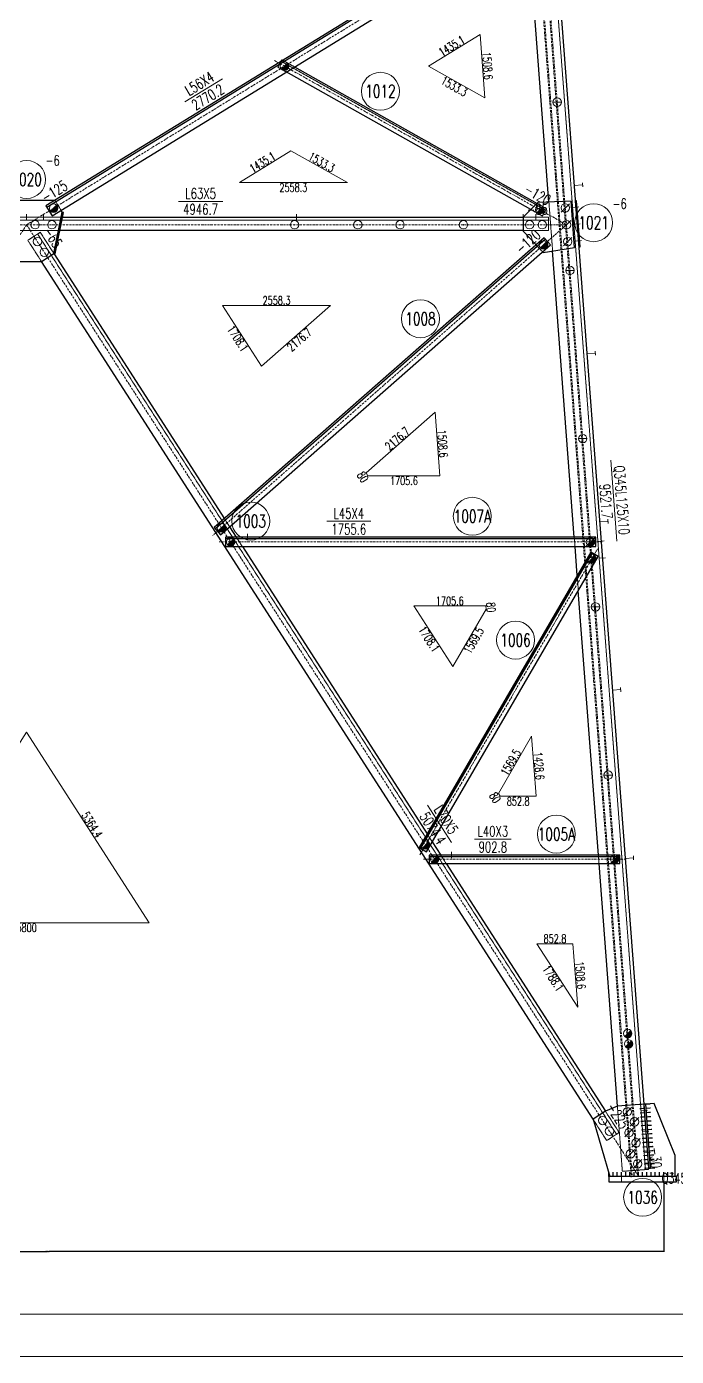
# Model space of a CAD drawing. Extents: x -13400 to 20340, y -61006 to 71674.
# Drawn here: x -5323 to -2244, y -61006 to -54700 of the extents above; entities that cross this region are included whole.
import ezdxf
from ezdxf.enums import TextEntityAlignment as Align

# ---------------------------------------------------------------- set-up
doc = ezdxf.new("R2010")
doc.units = 0
doc.header["$MEASUREMENT"] = 0
doc.linetypes.add('Dash', pattern=[2.75, 2, -0.75])
doc.linetypes.add('DashDot', pattern=[15.6, 9, -3, 0.6, -3])
doc.layers.get('0').update_dxf_attribs({"linetype": 'CONTINUOUS', "lineweight": 25})
doc.layers.get('Defpoints').update_dxf_attribs({"linetype": 'CONTINUOUS'})
doc.styles.get("Standard").update_dxf_attribs({"font": 'simplex.shx', "width": 0.7, "height": 3, "bigfont": 'gbhzfs.shx'})
doc.dimstyles.new('ISO-25', dxfattribs={"dimtxt": 2.5, "dimasz": 2.5, "dimexe": 1.25, "dimexo": 0.625, "dimtad": 2, "dimtxsty": 'Standard', "dimcen": 2.5, "dimadec": 0, "dimazin": 0, "dimtfac": 1, "dimtmove": 0, "dimatfit": 3, "dimfxl": 0, "dimarcsym": 0})

# ---------------------------------------------------------------- blocks, each defined once
blk = doc.blocks.new('M16X50S')
at = {"color": 3, "linetype": 'Continuous', "lineweight": 13}
blk.add_line((-1, -1), (1, 1), dxfattribs=at)
blk.add_circle((0, 0), 1, dxfattribs=at)
for radius, end in [(0.9000055110942379, 44.99999999999999), (0.80002061223446, 44.99999999999999), (0.7000357133746821, 45.00000000000003), (0.600050814514905, 44.99999999999999), (0.500065915655126, 44.99999999999999), (0.399939595439111, 45.00000000000003), (0.299954696579333, 45.00000000000003), (0.199969797719556, 45.00000000000003), (0.09998489885977802, 45.00000000000003)]:
    blk.add_arc((0, 0), radius, 225, end, dxfattribs=at)
blk = doc.blocks.new('M20X55S')
at = {"color": 3, "linetype": 'Continuous', "lineweight": 13}
blk.add_line((-1, -1), (1, 1), dxfattribs=at)
blk.add_circle((0, 0), 1, dxfattribs=at)
blk = doc.blocks.new('M16X40S')
at = {"color": 3, "linetype": 'Continuous', "lineweight": 13}
blk.add_line((-0.707, -0.707), (0.707, 0.707), dxfattribs=at)
blk.add_circle((0, 0), 1, dxfattribs=at)
for radius, end in [(0.9000055110942379, 44.99999999999999), (0.80002061223446, 44.99999999999999), (0.7000357133746821, 45.00000000000003), (0.600050814514905, 44.99999999999999), (0.500065915655126, 44.99999999999999), (0.399939595439111, 45.00000000000003), (0.299954696579333, 45.00000000000003), (0.199969797719556, 45.00000000000003), (0.09998489885977802, 45.00000000000003)]:
    blk.add_arc((0, 0), radius, 225, end, dxfattribs=at)
blk = doc.blocks.new('StepBolt')
at = {"color": 3, "linetype": 'Continuous', "lineweight": 13}
for p, q in [((-1, 0), (1, 0)), ((0, 0), (0, -1))]:
    blk.add_line(p, q, dxfattribs=at)
blk.add_circle((0, 0), 1, dxfattribs=at)
blk = doc.blocks.new('M20X45S')
at = {"color": 3, "linetype": 'Continuous', "lineweight": 13}
blk.add_circle((0, 0), 1, dxfattribs=at)
blk = doc.blocks.new('DefaultBolt')
at = {"color": 3, "linetype": 'Continuous', "lineweight": 13}
for p, q in [((-0.1, -0.1), (0.1, 0.1)), ((0.1, -0.1), (-0.1, 0.1))]:
    blk.add_line(p, q, dxfattribs=at)
blk.add_circle((0, 0), 1, dxfattribs=at)
blk = doc.blocks.new('*D52')
at = {"color": 0, "linetype": 'Continuous', "lineweight": -2}
for p, q in [((-8141.923531296374, -60178.67717207596), (-8141.923531296374, -60509.35064166849)), ((-2303.814784516104, -60178.67717207596), (-2303.814784516104, -60509.35064166849)), ((-8141.743531296373, -60509.17064166849), (-5230.959157906239, -60509.17064166849)), ((-2303.994784516104, -60509.17064166849), (-5214.779157906239, -60509.17064166849))]:
    blk.add_line(p, q, dxfattribs=at)
at = {"color": 0, "linetype": 'Continuous'}
for points in [[(-8141.743531296373, -60509.14064166849), (-8141.743531296373, -60509.20064166849), (-8141.923531296374, -60509.17064166849)], [(-2303.994784516104, -60509.14064166849), (-2303.994784516104, -60509.20064166849), (-2303.814784516104, -60509.17064166849)]]:
    blk.add_solid(points, dxfattribs=at)
at = {"layer": 'Defpoints', "color": 0, "linetype": 'Continuous'}
for p in [(-8141.923531296374, -60178.61467207596), (-2303.814784516104, -60178.61467207596), (-2303.814784516104, -60509.17064166849)]:
    blk.add_point(p, dxfattribs=at)
at = {"color": 0, "linetype": 'Continuous', "insert": (-5222.869157906239, -60509.17064166849), "char_height": 3, "attachment_point": 5}
blk.add_mtext('\\A1;5838.1087', dxfattribs=at)

msp = doc.modelspace()

# ---------------------------------------------------------------- linework, layer by layer
at = {"color": 2, "linetype": 'DashDot', "lineweight": 15}
for p, q in [((-3181.113365491823, -50600.93983486132), (-2457.76928221808, -60155.33151064644)), ((-3176.127633447275, -50600.56237495623), (-2452.783550173531, -60154.95405074133)), ((-3151.19897322453, -50598.67507543074), (-2427.854889950786, -60153.06675121584)), ((-3146.213241179983, -50598.29761552564), (-2422.869157906239, -60152.68929131075)), ((-2831.583881032577, -54106.59393750816), (-5322.874691617179, -55639.74065723912)), ((-4148.576792138623, -54860.59489728777), (-2764.532045063177, -55639.73781164773)), ((-5322.869068468726, -55639.73720883091), (-8222.86913656815, -60152.68935433803)), ((-7881.202491239572, -55639.73725177929), (-2764.535824572904, -55639.73725177929)), ((-5322.869247343748, -55639.73720883091), (-2422.869179244324, -60152.68935433803)), ((-2764.529419735486, -55639.73155007664), (-4440.761431561068, -57113.0624692027)), ((-2595.646935684015, -57144.05459853561), (-4411.202557977275, -57144.05459042079)), ((-2616.987512964142, -57176.26443497279), (-3460.404051294019, -58628.63154358663)), ((-2481.758046795126, -58648.37194301361), (-3444.5358686108, -58648.37197428897))]:
    msp.add_line(p, q, dxfattribs=at)
at = {"color": 1, "linetype": 'Dash', "lineweight": 20}
for p, q in [((-3109.048357437548, -50625.56978845724), (-2390.233793024986, -60120.13267970776)), ((-4109.069081519472, -54859.8842906902), (-4053.266766382232, -54891.29799934083)), ((-4132.245420265858, -54892.73991058346), (-4116.231185503862, -54864.29186775161)), ((-4092.221829216633, -54915.27104437746), (-4132.245420265858, -54892.73991058346)), ((-4116.547969158095, -54864.85460928117), (-2863.214616158234, -55570.41402373239)), ((-5159.155207376348, -55571.86456687883), (-5188.505283641736, -55524.17208295091)), ((-2904.076778919489, -55538.23028811038), (-2859.290253381289, -55563.44269840681)), ((-2830.374024024386, -55763.58717228189), (-2847.884281721372, -55532.3004800292)), ((-5493.252417995987, -55603.73725177929), (-5152.498738944822, -55603.73725177929)), ((-2969.535824572904, -55603.7372517793), (-2849.535824572904, -55603.73725177929)), ((-2878.912067265999, -55598.29932503467), (-2933.432339422627, -55567.60733777806)), ((-2859.290253381289, -55563.44269840681), (-2878.912067265999, -55598.29932503467)), ((-2849.535824572904, -55603.73725177929), (-2849.535824572904, -55666.73725177929)), ((-7796.202491239572, -55618.73725177929), (-2849.535824572904, -55618.73725177929)), ((-5165.190236018778, -55666.73725177929), (-5480.556268890536, -55666.73725177929)), ((-5317.1749095209, -55713.34138341877), (-5258.285392693605, -55675.49927977946)), ((-5258.285392693605, -55675.49927977946), (-5193.413215026228, -55776.45273719769)), ((-2849.535824572904, -55666.73725177929), (-2969.535824572883, -55666.73725177929)), ((-5252.302731853523, -55814.29484083698), (-5317.1749095209, -55713.34138341877)), ((-5270.904574870883, -55683.60830198788), (-2527.678936134289, -59952.58959206763)), ((-2908.397043857567, -55735.56294905775), (-2877.761203308553, -55768.54734197916)), ((-4385.438777799865, -57033.81476629078), (-4360.835764996217, -57072.10173760486)), ((-4329.378910816689, -57121.05459078651), (-4300.462139880126, -57166.05459091576)), ((-2724.195991055497, -57166.05459796104), (-2727.602851990546, -57121.05459794582)), ((-2708.480029103509, -57373.64108345693), (-2713.814845004479, -57303.17542013754)), ((-3425.183285610146, -58528.15510489384), (-3400.885694107221, -58565.96678252447)), ((-3360.78443740385, -58628.37197156835), (-3335.080641626174, -58668.37197073337)), ((-2610.458518001974, -58668.37194719438), (-2613.486838824651, -58628.37194729276)), ((-2499.919898005062, -60128.43679761992), (-2523.322412121154, -59819.32141085789)), ((-2398.678783415164, -59809.88488842906), (-2418.621384003789, -59811.3947032483)), ((-2397.149914472702, -59830.07916807411), (-2417.092515061329, -59831.58898289334)), ((-2388.764965136606, -59809.13433286909), (-2398.736265430921, -59809.8892402787)), ((-2398.679111007423, -59809.88491323043), (-2375.276596891338, -60119.00029999247)), ((-2398.678783415164, -59809.88488842906), (-2388.70748312085, -59809.12998101945)), ((-2375.745749278246, -60112.79908310471), (-2398.678783415164, -59809.88488842906)), ((-2388.70748312085, -59809.12998101945), (-2368.764882532225, -59807.62016620022)), ((-2388.70748312085, -59809.12998101945), (-2365.774448983934, -60112.0441756951)), ((-2387.178614178388, -59829.32426066449), (-2367.236013589763, -59827.81444584525)), ((-2573.949270784306, -59982.32267349851), (-2638.821448451686, -59881.3692160803)), ((-2579.931931624392, -59843.52711244099), (-2515.059753957012, -59944.48056985921)), ((-2395.62104553024, -59850.27344771915), (-2415.563646118867, -59851.78326253839)), ((-2394.092176587781, -59870.46772736419), (-2414.034777176403, -59871.97754218343)), ((-2392.563307645319, -59890.66200700924), (-2412.505908233945, -59892.17182182847)), ((-2385.64974523593, -59849.51854030954), (-2365.707144647301, -59848.0087254903)), ((-2384.120876293466, -59869.71281995458), (-2364.178275704842, -59868.20300513534)), ((-2382.592007351006, -59889.90709959962), (-2362.64940676238, -59888.39728478038)), ((-2515.059753957012, -59944.48056985921), (-2573.949270784306, -59982.32267349851)), ((-2391.034438702857, -59910.85628665427), (-2410.977039291483, -59912.36610147351)), ((-2389.505569760399, -59931.05056629932), (-2409.448170349024, -59932.56038111856)), ((-2387.976700817935, -59951.24484594436), (-2407.919301406562, -59952.7546607636)), ((-2381.063138408547, -59910.10137924467), (-2361.12053781992, -59908.59156442543)), ((-2379.534269466083, -59930.2956588897), (-2359.591668877458, -59928.78584407047)), ((-2378.005400523623, -59950.48993853475), (-2358.062799934996, -59948.98012371551)), ((-2376.476531581159, -59970.6842181798), (-2356.533930992537, -59969.17440336056)), ((-2386.447831875475, -59971.43912558941), (-2406.3904324641, -59972.94894040864)), ((-2384.918962933014, -59991.63340523445), (-2404.86156352164, -59993.14322005369)), ((-2383.390093990554, -60011.82768487949), (-2403.332694579178, -60013.33749969873)), ((-2381.861225048092, -60032.02196452455), (-2401.803825636719, -60033.53177934378)), ((-2374.947662638704, -59990.87849782484), (-2355.005062050075, -59989.3686830056)), ((-2373.418793696237, -60011.07277746988), (-2353.476193107613, -60009.56296265065)), ((-2371.889924753777, -60031.26705711492), (-2351.947324165153, -60029.75724229569)), ((-2380.332356105632, -60052.21624416958), (-2400.274956694257, -60053.72605898881)), ((-2378.80348716317, -60072.41052381462), (-2398.746087751795, -60073.92033863386)), ((-2377.274618220706, -60092.60480345967), (-2397.217218809333, -60094.1146182789)), ((-2370.361055811318, -60051.46133675996), (-2350.418455222691, -60049.95152194073)), ((-2368.832186868856, -60071.65561640501), (-2348.889586280227, -60070.14580158577)), ((-2367.303317926394, -60091.84989605005), (-2347.36071733777, -60090.34008123082)), ((-2558.814784516103, -60152.68929131075), (-2248.814784516103, -60152.68929131075)), ((-2375.276596891338, -60119.00029999247), (-2499.919898005062, -60128.43679761992)), ((-2375.745749278246, -60112.79908310471), (-2395.688349866873, -60114.30889792394)), ((-2365.774448983934, -60112.0441756951), (-2375.745749278246, -60112.79908310471)), ((-2365.774448983934, -60112.0441756951), (-2345.831848395308, -60110.53436087586))]:
    msp.add_line(p, q, dxfattribs=at)
at = {"color": 7, "linetype": 'Continuous', "lineweight": 30}
for p, q in [((-2867.615596088751, -54105.28416267606), (-5226.900424372834, -55557.19406417247)), ((-2864.564485406327, -55707.68714670017), (-4428.131046353503, -57081.99031124013)), ((-2625.646935616971, -57129.05459840151), (-4381.202557910232, -57129.05459055487)), ((-2642.430139136986, -57196.18108060976), (-3455.715698297807, -58596.66250628202)), ((-2511.75804718494, -58636.37194398815), (-3414.535869000611, -58636.37197331444)), ((-2398.736265430921, -59809.8892402787), (-2418.678866019545, -59811.39905509793)), ((-2397.203564354079, -59830.13413720769), (-2417.146164942701, -59831.64395202693)), ((-2388.764965136606, -59809.13433286909), (-2368.822364547982, -59807.62451804984)), ((-2387.232264059762, -59829.37922979808), (-2367.289663471138, -59827.86941497884)), ((-2395.670863277232, -59850.37903413669), (-2415.613463865857, -59851.88884895592)), ((-2394.138162200386, -59870.62393106567), (-2414.080762789013, -59872.13374588492)), ((-2392.605461123542, -59890.86882799467), (-2412.548061712166, -59892.37864281391)), ((-2385.699562982918, -59849.62412672707), (-2365.756962394289, -59848.11431190783)), ((-2384.166861906074, -59869.86902365607), (-2364.224261317447, -59868.35920883683)), ((-2382.634160829227, -59890.11392058506), (-2362.691560240601, -59888.60410576582)), ((-2391.072760046695, -59911.11372492366), (-2411.015360635322, -59912.6235397429)), ((-2389.540058969849, -59931.35862185266), (-2409.482659558475, -59932.86843667189)), ((-2388.007357893007, -59951.60351878165), (-2407.949958481631, -59953.11333360089)), ((-2381.101459752383, -59910.35881751405), (-2361.158859163759, -59908.84900269482)), ((-2379.568758675537, -59930.60371444304), (-2359.626158086912, -59929.0938996238)), ((-2378.036057598692, -59950.84861137204), (-2358.093457010068, -59949.3387965528)), ((-2376.503356521848, -59971.09350830104), (-2356.560755933222, -59969.5836934818)), ((-2386.47465681616, -59971.84841571065), (-2406.417257404787, -59973.35823052988)), ((-2384.941955739316, -59992.09331263965), (-2404.884556327943, -59993.60312745888)), ((-2383.40925466247, -60012.33820956864), (-2403.351855251096, -60013.84802438787)), ((-2381.876553585626, -60032.58310649764), (-2401.819154174252, -60034.09292131687)), ((-2374.970655445004, -59991.33840523003), (-2355.028054856375, -59989.8285904108)), ((-2373.43795436816, -60011.58330215903), (-2353.495353779531, -60010.07348733979)), ((-2371.905253291313, -60031.82819908801), (-2351.962652702687, -60030.31838426879)), ((-2380.343852508781, -60052.82800342663), (-2400.286453097408, -60054.33781824586)), ((-2378.811151431937, -60073.07290035563), (-2398.753752020561, -60074.58271517486)), ((-2377.278450355091, -60093.31779728461), (-2397.221050943717, -60094.82761210385)), ((-2370.372552214467, -60052.07309601701), (-2350.429951625842, -60050.56328119778)), ((-2368.839851137623, -60072.317992946), (-2348.897250548998, -60070.80817812678)), ((-2367.307150060778, -60092.562889875), (-2347.364549472152, -60091.05307505577)), ((-2563.814784516103, -60152.68929131075), (-2563.814784516103, -60132.74669072212)), ((-2543.814784516103, -60152.68929131075), (-2543.814784516103, -60132.74669072212)), ((-2523.814784516103, -60152.68929131075), (-2523.814784516103, -60132.74669072212)), ((-2503.814784516103, -60152.68929131075), (-2503.814784516103, -60132.74669072212)), ((-2483.814784516103, -60152.68929131075), (-2483.814784516103, -60132.74669072212)), ((-2463.814784516103, -60152.68929131075), (-2463.814784516103, -60132.74669072212)), ((-2443.814784516103, -60152.68929131075), (-2443.814784516103, -60132.74669072212)), ((-2423.814784516103, -60152.68929131075), (-2423.814784516103, -60132.74669072212)), ((-2403.814784516103, -60152.68929131075), (-2403.814784516103, -60132.74669072212)), ((-2375.745749278246, -60113.56269421361), (-2395.688349866873, -60115.07250903285)), ((-2383.814784516103, -60152.68929131075), (-2383.814784516103, -60132.74669072212)), ((-2365.774448983934, -60112.80778680399), (-2345.831848395308, -60111.29797198476)), ((-2363.814784516103, -60152.68929131075), (-2363.814784516103, -60132.74669072212)), ((-2343.814784516103, -60152.68929131075), (-2343.814784516103, -60132.74669072212)), ((-2323.814784516103, -60152.68929131075), (-2323.814784516103, -60132.74669072212)), ((-2303.814784516103, -60152.68929131075), (-2303.814784516103, -60132.74669072212)), ((-2283.814784516103, -60152.68929131075), (-2283.814784516103, -60132.74669072212)), ((-2263.814784516103, -60152.68929131075), (-2263.814784516103, -60132.74669072212))]:
    msp.add_line(p, q, dxfattribs=at)
at = {"color": 1, "linetype": 'Continuous', "lineweight": 18}
for p, q in [((-3173.97988574194, -54737.14644936632), (-3418.424034123193, -54887.57800181933)), ((-3151.202116570798, -55038.00980498645), (-3173.97988574194, -54737.14644936632)), ((-3418.424034123193, -54887.57800181933), (-3151.202116570798, -55038.00980498645)), ((-4070.276817797294, -55288.72929422212), (-4314.722257171617, -55439.16121107122)), ((-3803.054900244897, -55439.16109738925), (-4070.276817797294, -55288.72929422212)), ((-4314.722257171617, -55439.16121107122), (-3803.054900244897, -55439.16109738925)), ((-3882.736300426409, -56022.940983278), (-4394.403657353124, -56022.94109695996)), ((-4394.403657353124, -56022.94109695996), (-4209.719268114932, -56310.34409452744)), ((-4209.719268114932, -56310.34409452744), (-3882.736300426409, -56022.940983278)), ((-3387.074386984434, -56528.86695906239), (-3714.057354672959, -56816.27007031182)), ((-3364.296600600021, -56829.73054204646), (-3387.074386984434, -56528.86695906239)), ((-3714.057354672959, -56816.27007031182), (-3705.407725058672, -56829.73054052183)), ((-3705.407725058672, -56829.73054052183), (-3364.296600600021, -56829.73054204646)), ((-3146.977598720694, -57447.41195316111), (-3488.088723179346, -57447.41195163648)), ((-3488.088723179346, -57447.41195163648), (-3303.405008995035, -57734.81496701453)), ((-3303.405008995035, -57734.81496701453), (-3145.769727024381, -57463.36629570366)), ((-3145.769727024381, -57463.36629570366), (-3146.977598720694, -57447.41195316111)), ((-5322.870788595172, -58046.64506437496), (-5902.870091380215, -58949.23549409834)), ((-4742.870088076757, -58949.23549409834), (-5322.870788595172, -58046.64506437496)), ((-2929.658611373306, -58065.09324137291), (-3087.29389334396, -58336.54191268377)), ((-2908.088705291841, -58350.00236813245), (-2929.658611373306, -58065.09324137291)), ((-3087.29389334396, -58336.54191268377), (-3078.644269654978, -58350.00237367286)), ((-3078.644269654978, -58350.00237367286), (-2908.088705291841, -58350.00236813245)), ((-5902.870091380215, -58949.23549409834), (-4742.870088076757, -58949.23549409834)), ((-2733.795093373296, -59049.52327367972), (-2904.350657736434, -59049.52327922014)), ((-2904.350657736434, -59049.52327922014), (-2711.017313943792, -59350.38676479891)), ((-2711.017313943792, -59350.38676479891), (-2733.795093373296, -59049.52327367972))]:
    msp.add_line(p, q, dxfattribs=at)
at = {"color": 7, "linetype": 'Continuous', "lineweight": 13}
for p, q in [((-4394.549746806622, -54947.50562961621), (-4573.396561536354, -55057.56841561142)), ((-4603.424713461793, -55528.73725177929), (-4393.424713461793, -55528.73725177929)), ((-2554.627677373569, -56756.53342061735), (-2525.563264681009, -57140.43478804763)), ((-3691.017350108169, -57046.05459363973), (-3901.017350108169, -57046.05459270112)), ((-3423.135544775109, -58392.60742021625), (-3309.6092338572, -58569.27597069813)), ((-3026.109931091603, -58553.37196069662), (-3201.109931091603, -58553.3719663814))]:
    msp.add_line(p, q, dxfattribs=at)
at = {"color": 7, "linetype": 'Continuous', "lineweight": 18}
for p, q in [((-12900.26316492389, -60806.00647825521), (3219.73683507611, -60806.00647825521)), ((-13400.26316492389, -61006.00647825521), (3419.73683507611, -61006.00647825521))]:
    msp.add_line(p, q, dxfattribs=at)
at = {"color": 7, "linetype": 'Continuous', "lineweight": 30}
for points in [[(-3094.091161303899, -50624.43740874194), (-2398.679111007423, -59809.88491323043)], [(-2871.808464126665, -54098.47095068637), (-5231.093292410746, -55550.38085218277)], [(-5201.743216145358, -55598.0733361107), (-2842.458387861272, -54146.1634346143)], [(-2847.884281721372, -55532.3004800292), (-2947.912758907649, -54211.06032355401)], [(-4116.231185503862, -54864.29186775161), (-4112.623606381152, -54857.8832839556)], [(-4112.623606381152, -54857.8832839556), (-4109.069081519472, -54859.8842906902)], [(-2933.432339422627, -55567.60733777806), (-4092.221829216633, -54915.27104437746)], [(-4053.266766382232, -54891.29799934083), (-2904.076778919489, -55538.23028811038)], [(-5188.505283641736, -55524.17208295091), (-5457.247946485702, -55524.17124355923)], [(-5231.093292410746, -55550.38085218277), (-5201.743216145358, -55598.0733361107)], [(-2900.408637294011, -55534.5594612935), (-2969.535824572904, -55603.73725177929)], [(-2742.925550217771, -55527.78638736862), (-2900.408637294011, -55534.5594612935)], [(-2726.317314393451, -55747.15859732879), (-2742.925550217771, -55527.78638736862)], [(-2716.885534893672, -55525.81494934806), (-2722.868315070256, -55526.26789379383)], [(-2722.868315070256, -55526.26789379383), (-2706.260079245938, -55745.64010375399)], [(-2700.27729906935, -55745.18715930822), (-2716.885534893672, -55525.81494934806)], [(-5193.413215026228, -55776.45273719769), (-5153.914122328953, -55580.38108186597)], [(-5153.914122328953, -55580.38108186597), (-5193.413215026228, -55776.45273719769)], [(-5187.531379473523, -55777.63764670096), (-5148.03228677625, -55581.56599136924)], [(-5153.914122328953, -55580.38108186597), (-5159.155207376349, -55571.86456687883)], [(-5148.03228677625, -55581.56599136924), (-5153.914122328953, -55580.38108186597)], [(-5152.498738944822, -55603.73725177929), (-2969.535824572904, -55603.73725177929)], [(-2969.535824572904, -55603.73725177929), (-2969.535824572904, -55669.73725177929)], [(-2969.535824572884, -55666.73725177929), (-5165.190236018778, -55666.73725177929)], [(-2969.535824572904, -55669.73725177929), (-2908.397043857567, -55735.56294905775)], [(-2869.845928055985, -55701.67828960931), (-4433.412489003164, -57075.98145414927)], [(-4403.704374098821, -57109.78127528534), (-2840.137813151647, -55735.47811074539)], [(-2840.137813151647, -55735.47811074539), (-2869.845928055985, -55701.67828960931)], [(-5252.302731853523, -55814.29484083699), (-5193.413215026228, -55776.45273719769)], [(-5193.413215026228, -55776.45273719769), (-4385.438777799865, -57033.81476629079)], [(-5193.413215026228, -55776.45273719769), (-5187.531379473523, -55777.63764670096)], [(-2877.761203308553, -55768.54734197916), (-2875.718854037354, -55770.74625833454)], [(-2875.718854037354, -55770.74625833454), (-2726.317314393451, -55747.15859732879)], [(-2727.602851990545, -57121.05459794581), (-2830.374024024386, -55763.58717228189)], [(-2706.260079245938, -55745.64010375399), (-2700.27729906935, -55745.18715930822)], [(-5393.435583958953, -55814.29484083699), (-5252.302731853523, -55814.29484083699)], [(-2638.821448451687, -59881.3692160803), (-5252.302731853523, -55814.29484083699)], [(-4433.412489003164, -57075.98145414927), (-4403.704374098821, -57109.78127528534)], [(-2625.646935581217, -57121.05459840152), (-4381.202557874474, -57121.05459055488)], [(-4381.202557874474, -57121.05459055488), (-4381.202558075605, -57166.05459055488)], [(-4360.835764996216, -57072.10173760487), (-4329.378910816689, -57121.05459078651)], [(-2625.646935782348, -57166.05459840152), (-2625.646935581217, -57121.05459840152)], [(-4381.202558075605, -57166.05459055488), (-2625.646935782348, -57166.05459840152)], [(-4300.462139880126, -57166.05459091575), (-3425.183285610145, -58528.15510489384)], [(-2649.348230195865, -57192.16361672055), (-3462.633789356685, -58592.64504239282)], [(-2713.814845004479, -57303.17542013753), (-2724.195991055496, -57166.05459796104)], [(-2614.757774901474, -57212.25093616659), (-2649.348230195865, -57192.16361672055)], [(-3428.043334062297, -58612.73236183885), (-2614.757774901474, -57212.25093616659)], [(-2613.48683882465, -58628.37194729276), (-2708.48002910351, -57373.64108345694)], [(-3400.885694107221, -58565.96678252447), (-3360.78443740385, -58628.37197156835)], [(-3462.633789356685, -58592.64504239282), (-3428.043334062297, -58612.73236183885)], [(-2511.758047444817, -58628.37194398815), (-3414.53586926049, -58628.37197331444)], [(-3414.53586926049, -58628.37197331444), (-3414.535867961109, -58668.37197331444)], [(-2511.758046145438, -58668.37194398815), (-2511.758047444817, -58628.37194398815)], [(-3414.535867961109, -58668.37197331444), (-2511.758046145438, -58668.37194398815)], [(-3335.080641626175, -58668.37197073337), (-2579.931931624393, -59843.52711244099)], [(-2523.322412121153, -59819.32141085789), (-2610.458518001975, -58668.37194719438)], [(-2523.322412121153, -59819.32141085789), (-2579.931931624393, -59843.52711244099)], [(-2398.736265430922, -59809.8892402787), (-2523.322412121153, -59819.32141085789)], [(-2388.764965136606, -59809.13433286909), (-2398.736265430922, -59809.8892402787)], [(-2398.736265430922, -59809.8892402787), (-2375.745749278247, -60113.56269421361)], [(-2348.821790561933, -59806.11031417945), (-2388.764965136606, -59809.13433286909)], [(-2365.774448983935, -60112.807786804), (-2388.764965136606, -59809.13433286909)], [(-2248.814784516104, -60052.68929131074), (-2348.821790561933, -59806.11031417945)], [(-2579.931931624393, -59843.52711244099), (-2638.821448451687, -59881.3692160803)], [(-2638.821448451687, -59881.3692160803), (-2558.814784516104, -60152.68929131074)], [(-2248.814784516104, -60152.68929131074), (-2248.814784516104, -60052.68929131074)], [(-2243.814784516104, -60152.68929131074), (-2563.814784516104, -60152.68929131074)], [(-2563.814784516104, -60152.68929131074), (-2563.814784516104, -60178.61467207596)], [(-2375.745749278247, -60113.56269421361), (-2365.774448983935, -60112.807786804)], [(-2243.814784516104, -60178.61467207596), (-2243.814784516104, -60152.68929131074)], [(-2563.814784516104, -60178.61467207596), (-2243.814784516104, -60178.61467207596)]]:
    msp.add_lwpolyline(points, dxfattribs=at)
at = {"color": 3, "linetype": 'Continuous', "lineweight": 20}
for points in [[(-2688.58920925609, -55450.7091579971), (-2728.475065612483, -55453.72883723788)], [(-2687.834289445893, -55460.6806220862), (-2689.344129066287, -55440.737693908)], [(-2705.760666475337, -55555.05856030023), (-2735.675058742634, -55557.32331973081)], [(-5322.869157906239, -55588.73725177929), (-5322.869157906239, -55618.73725177929)], [(-5242.869157906239, -55588.73725177929), (-5242.869157906239, -55618.73725177929)], [(-4043.70249123957, -55588.73725177929), (-4043.70249123957, -55618.73725177929)], [(-2969.535824572904, -55588.73725177929), (-2969.535824572904, -55618.73725177929)], [(-2909.535824572904, -55588.73725177929), (-2909.535824572904, -55618.73725177929)], [(-2699.721307993765, -55634.83027301302), (-2729.63570026106, -55637.09503244361)], [(-2693.681949512194, -55714.6019857258), (-2723.596341779488, -55716.86674515639)], [(-2628.195624440375, -56248.42628512494), (-2668.081480796771, -56251.44596436573)], [(-2627.440704630182, -56258.39774921404), (-2628.950544250574, -56238.45482103585)], [(-2567.802039624667, -57046.1434122528), (-2607.68789598106, -57049.16309149358)], [(-2567.04711981447, -57056.1148763419), (-2568.556959434865, -57036.1719481637)], [(-4276.202557807432, -57106.05459113592), (-4276.202557941519, -57136.05459113592)], [(-2585.832419104878, -57139.1476195235), (-2615.746811372175, -57141.41237895409)], [(-2579.793060623306, -57218.91933223628), (-2609.707452890601, -57221.18409166687)], [(-2507.408454808956, -57843.86053938064), (-2547.294311165348, -57846.88021862143)], [(-2506.653534998759, -57853.83200346975), (-2508.163374619153, -57833.88907529155)], [(-3309.535869747759, -58613.37196909145), (-3309.53586877322, -58643.37196909145)], [(-2447.014869993243, -58641.57766650849), (-2486.900726349633, -58644.59734574928)], [(-2446.259950183048, -58651.54913059759), (-2447.76978980344, -58631.6062024194)], [(-2381.457155443188, -59838.66692578243), (-2411.371547710482, -59840.93168521301)], [(-2377.682556392207, -59888.52424622791), (-2407.596948659502, -59890.7890056585)], [(-2373.907957341225, -59938.3815666734), (-2403.822349608519, -59940.64632610399)], [(-2370.133358290241, -59988.2388871189), (-2400.047750557536, -59990.50364654948)], [(-2366.358759239263, -60038.09620756438), (-2396.273151506555, -60040.36096699497)], [(-2362.584160188278, -60087.95352800987), (-2392.498552455572, -60090.21828744046)], [(-2503.814784516104, -60150.65198169335), (-2503.814784516104, -60180.65198169335)], [(-2503.814784516104, -60150.65198169335), (-2503.814784516104, -60180.65198169335)], [(-2303.814784516104, -60150.65198169335), (-2303.814784516104, -60180.65198169335)], [(-2303.814784516104, -60150.65198169335), (-2303.814784516104, -60180.65198169335)]]:
    msp.add_lwpolyline(points, dxfattribs=at)
at = {"color": 7, "linetype": 'Continuous', "lineweight": 13}
for centre, radius in [((-3646.281832683208, -55006.79960453539), 90.00000000002046), ((-5322.876305846808, -55425.17166325555), 90.00000000002046), ((-2635.903937823537, -55629.99878622776), 89.99999999991815), ((-3456.392634494598, -56085.4197379566), 90.00000000002046), ((-3210.83214256981, -57022.05459578597), 90.00000000002046), ((-4260.590244078043, -57044.97349656379), 90.00000000002046), ((-3006.05479343641, -57609.27464298237), 89.99999999991815), ((-2812.683991266008, -58529.37195376358), 89.99999999991815), ((-2403.814784516103, -60251.68929131074), 89.99999999991815)]:
    msp.add_circle(centre, radius, dxfattribs=at)

# ---------------------------------------------------------------- block references
at = {"color": 3, "linetype": 'Continuous', "lineweight": 13}
for name, p, xscale, yscale, zscale in [('M16X40S', (-4100.646973266295, -54887.57860165228), 20.00000000000454, 20.00000000000454, 20.00000000000454), ('StepBolt', (-2808.529178465828, -55058.64487272494), 19.99999999998182, 19.99999999998182, 19.99999999998182), ('M16X40S', (-5195.12148303808, -55561.12100680089), 20.00000000000454, 20.00000000000454, 20.00000000000454), ('M16X40S', (-2890.886223415105, -55568.60719035047), 19.99999999998182, 19.99999999998182, 19.99999999998182), ('M20X55S', (-2770.575183054439, -55559.9655390665), 19.99999999998182, 19.99999999998182, 19.99999999998182), ('M20X45S', (-5282.869157906239, -55639.73725177929), 20.00000000000454, 20.00000000000454, 20.00000000000454), ('M20X45S', (-5202.869157906239, -55639.73725177929), 20.00000000000454, 20.00000000000454, 20.00000000000454), ('DefaultBolt', (-4053.11822545124, -55639.73725177928), 20.00000000000454, 20.00000000000454, 20.00000000000454), ('DefaultBolt', (-3753.11822545124, -55639.73725177928), 20.00000000000454, 20.00000000000454, 20.00000000000454), ('DefaultBolt', (-3553.11822545124, -55639.73725177928), 20.00000000000454, 20.00000000000454, 20.00000000000454), ('DefaultBolt', (-3253.11822545124, -55639.73725177928), 20.00000000000454, 20.00000000000454, 20.00000000000454), ('M20X45S', (-2939.535824572904, -55639.73725177928), 19.99999999998182, 19.99999999998182, 19.99999999998182), ('M20X45S', (-2879.535824572904, -55639.73725177928), 19.99999999998182, 19.99999999998182, 19.99999999998182), ('M20X55S', (-2764.535824572904, -55639.73725177929), 19.99999999998182, 19.99999999998182, 19.99999999998182), ('M20X45S', (-5271.512106690407, -55719.65869595367), 20.00000000000454, 20.00000000000454, 20.00000000000454), ('M16X40S', (-2873.445826283923, -55735.46406695726), 19.99999999998182, 19.99999999998182, 19.99999999998182), ('M20X55S', (-2758.496466091331, -55719.50896449207), 19.99999999998182, 19.99999999998182, 19.99999999998182), ('M20X45S', (-5239.076017856719, -55770.13542466278), 20.00000000000454, 20.00000000000454, 20.00000000000454), ('StepBolt', (-2748.135593650118, -55856.36199985279), 19.99999999998182, 19.99999999998182, 19.99999999998182), ('StepBolt', (-2687.742008834402, -56654.07912698064), 19.99999999998182, 19.99999999998182, 19.99999999998182), ('M16X40S', (-4399.450677013788, -57076.75228480049), 20.00000000000454, 20.00000000000454, 20.00000000000454), ('M16X40S', (-4356.202557977265, -57144.05459066662), 20.00000000000454, 20.00000000000454, 20.00000000000454), ('M16X50S', (-2650.646935683997, -57144.05459828977), 19.99999999998182, 19.99999999998182, 19.99999999998182), ('M16X50S', (-2644.607577202444, -57223.82631100257), 19.99999999998182, 19.99999999998182, 19.99999999998182), ('StepBolt', (-2627.348424018685, -57451.79625410849), 19.99999999998182, 19.99999999998182, 19.99999999998182), ('StepBolt', (-2566.954839202972, -58249.51338123633), 19.99999999998182, 19.99999999998182, 19.99999999998182), ('M16X40S', (-3432.783987055716, -58581.06966755684), 20.00000000000454, 20.00000000000454, 20.00000000000454), ('M16X40S', (-3389.535868610792, -58648.37197250232), 20.00000000000454, 20.00000000000454, 20.00000000000454), ('M16X50S', (-2536.758046795119, -58648.37194480026), 19.99999999998182, 19.99999999998182, 19.99999999998182), ('M16X40S', (-2474.203704999593, -59474.62973325207), 19.99999999998182, 19.99999999998182, 19.99999999998182), ('M16X40S', (-2470.42910594861, -59524.48705369756), 19.99999999998182, 19.99999999998182, 19.99999999998182), ('M20X55S', (-2476.18606428962, -59845.83866397929), 19.99999999998182, 19.99999999998182, 19.99999999998182), ('M20X45S', (-2593.15864562119, -59887.6865286152), 19.99999999998182, 19.99999999998182, 19.99999999998182), ('M20X55S', (-2442.497072971346, -59893.43122499419), 19.99999999998182, 19.99999999998182, 19.99999999998182), ('M20X45S', (-2560.722556787503, -59938.1632573243), 19.99999999998182, 19.99999999998182, 19.99999999998182), ('M20X55S', (-2468.636866187658, -59945.55330487027), 19.99999999998182, 19.99999999998182, 19.99999999998182), ('M20X55S', (-2461.087668085695, -60045.26794576125), 19.99999999998182, 19.99999999998182, 19.99999999998182), ('M20X55S', (-2434.947874869379, -59993.14586588517), 19.99999999998182, 19.99999999998182, 19.99999999998182), ('M20X55S', (-2427.398676767416, -60092.86050677615), 19.99999999998182, 19.99999999998182, 19.99999999998182)]:
    msp.add_blockref(name, p, dxfattribs=dict(at, xscale=xscale, yscale=yscale, zscale=zscale))

# ---------------------------------------------------------------- texts
at = {"color": 7, "linetype": 'Continuous', "lineweight": 20, "width": 0.7}
for s, rotation, p in [('1435.1', 31.60824760005433, (-3308.780564046306, -54791.92258962371)), ('1508.6', 274.3294908823524, (-3138.659487342534, -54885.76631963191)), ('1533.3', 330.6227904811392, (-3296.586447498994, -54983.70771960583)), ('1435.1', 31.60817448303202, (-4205.078115514493, -55343.50560062561)), ('1533.3', 330.6227904811392, (-3924.892486869097, -55343.03137960274)), ('2558.3', 1.2729943861e-05, (-4058.888573375952, -55463.16115423023)), ('2558.3', 1.2729943861e-05, (-4138.569984222073, -55998.94104011898)), ('1708.1', 302.7246904864886, (-4322.252132283713, -56179.61706541052)), ('2176.7', 41.31399636026079, (-4030.383340214674, -56184.66900812319)), ('2176.7', 41.31399636026083, (-3566.410314884692, -56654.54204546665)), ('1508.6', 274.3294908823524, (-3351.753979978394, -56677.48694300995)), ('80', 302.7245936251215, (-3729.923231349461, -56835.9747409503)), ('1705.6', 359.9999997439105, (-3534.852162936615, -56853.73054128415)), ('1705.6', 359.9999997439105, (-3317.533160842752, -57423.4119523988)), ('80', 274.3294908823524, (-3122.442149058702, -57453.57731688792)), ('1708.1', 302.7245936251217, (-3415.937557570834, -57604.08789485898)), ('1569.5', 59.85546939939407, (-3203.833094833075, -57611.14302302672)), ('1569.5', 59.85546939939412, (-3029.230525535268, -58188.76518536071)), ('1428.6', 274.3294908823526, (-2894.942144518741, -58205.7359972082)), ('80', 302.7245936251228, (-3103.159772983113, -58356.24657871179)), ('852.8', 1.86122508e-06, (-2993.366486693781, -58374.00237090266)), ('5364.4', 302.7246244677575, (-5012.679753836535, -58484.96583283442)), ('852.8', 1.86122508e-06, (-2819.072876334494, -59025.52327644992)), ('1508.6', 274.3294908823524, (-2698.474689844709, -59198.14321169485)), ('1788.1', 302.7245936251217, (-2827.874677323755, -59212.92945754299))]:
    msp.add_text(s, height=40.0000000000091, rotation=rotation, dxfattribs=at).set_placement(p, align=Align.MIDDLE_CENTER)
at = {"color": 7, "linetype": 'Continuous', "lineweight": 13, "width": 0.7}
for s, rotation, p in [('L56X4', 31.60824760005429, (-4503.627223099204, -54970.60009141208)), ('2770.2', 31.60824760005429, (-4464.319085243769, -55034.47395381556)), ('-125', 31.60824760005429, (-5191.131756428554, -55481.75632564929)), ('-120', 330.6228238129237, (-2901.893453432979, -55496.42564431913)), ('-65', 302.7245936251217, (-5198.355859520934, -55699.39386187888)), ('-120', 41.31398580083761, (-2947.179900886192, -55719.7247241361)), ('Q345L125X10', 274.3294908823524, (-2502.702480693169, -56945.65315504425)), ('9521.7', 274.3294908823524, (-2577.488461361406, -56951.31505362072)), ('L45X4', 359.9999997439105, (-3796.017349940558, -57008.55459317043)), ('1755.6', 359.9999997439105, (-3796.017350275778, -57083.55459317043)), ('L70X5', 302.7245936251217, (-3334.824433872963, -58460.66913993613)), ('5074.4', 302.7245936251217, (-3397.920344759346, -58501.21425097824)), ('L40X3', 1.861225053e-06, (-3113.609932309776, -58515.87196353901)), ('902.8', 1.861225053e-06, (-3113.609929873435, -58590.87196353901)), ('-225', 302.7245936251217, (-2521.353902153121, -59865.31849751087)), ('-30', 274.3294908823524, (-2341.84693556075, -60063.81916423647))]:
    msp.add_text(s, height=50.00000000001137, rotation=rotation, dxfattribs=at).set_placement(p, align=Align.MIDDLE_CENTER)
for s, height, p in [('1012', 60.00000000001364, (-3646.281832683208, -55006.79960453539)), ('1020', 60.00000000001364, (-5322.876305846808, -55425.17166325555)), ('L63X5', 50.00000000001137, (-4498.424713461793, -55491.23725177929)), ('4946.7', 50.00000000001137, (-4498.424713461793, -55566.23725177929)), ('-85', 50.00000000001137, (-2902.035824572904, -55566.23725177929)), ('1021', 59.99999999994544, (-2635.903937823537, -55629.99878622776)), ('1008', 60.00000000001364, (-3456.392634494598, -56085.4197379566)), ('1007A', 60.00000000001364, (-3210.83214256981, -57022.05459578597)), ('1003', 60.00000000001364, (-4260.590244078043, -57044.97349656379)), ('1006', 59.99999999994544, (-3006.05479343641, -57609.27464298237)), ('1005A', 59.99999999994544, (-2812.683991266008, -58529.37195376358)), ('1036', 59.99999999994544, (-2403.814784516103, -60251.68929131074))]:
    msp.add_text(s, height=height, dxfattribs=at).set_placement(p, align=Align.MIDDLE_CENTER)
for s, height, p in [('-6', 48.00000000001092, (-5232.876305846808, -55335.17166325555)), ('-6', 47.99999999995634, (-2545.903937823537, -55539.99878622776)), ('Q345-10', 47.99999999995634, (-2313.814784516103, -60161.68929131074))]:
    msp.add_text(s, height=height, dxfattribs=at).set_placement(p, align=Align.MIDDLE_LEFT)
at = {"color": 7, "linetype": 'Continuous', "lineweight": 20, "width": 0.7}
msp.add_text('5800', height=40.0000000000091, dxfattribs=at).set_placement((-5322.870089728486, -58973.23549409833), align=Align.MIDDLE_CENTER)

# ---------------------------------------------------------------- dimensions: what is measured, and where the dimension line sits
at = {"color": 0, "linetype": 'Continuous'}
dim = msp.add_linear_dim(base=(-2303.814784516104, -60509.17064166849), p1=(-8141.923531296374, -60178.61467207596), p2=(-2303.814784516104, -60178.61467207596), dimstyle='ISO-25', override={"dimtxt": 0.18, "dimasz": 0.18, "dimexe": 0.18, "dimexo": 0.0625, "dimgap": 0.09, "dimtad": 0, "dimtih": 1, "dimtoh": 1, "dimdec": 4, "dimzin": 0, "dimdsep": 46, "dimcen": 0.09, "dimtdec": 4, "dimtofl": 0, "dimtolj": 1, "dimtzin": 0}, dxfattribs=at)
dim.commit()
dim.dimension.update_dxf_attribs({"geometry": '*D52', "text_midpoint": (-5222.869157906239, -60509.17064166849)})

doc.saveas('drawing.dxf')
